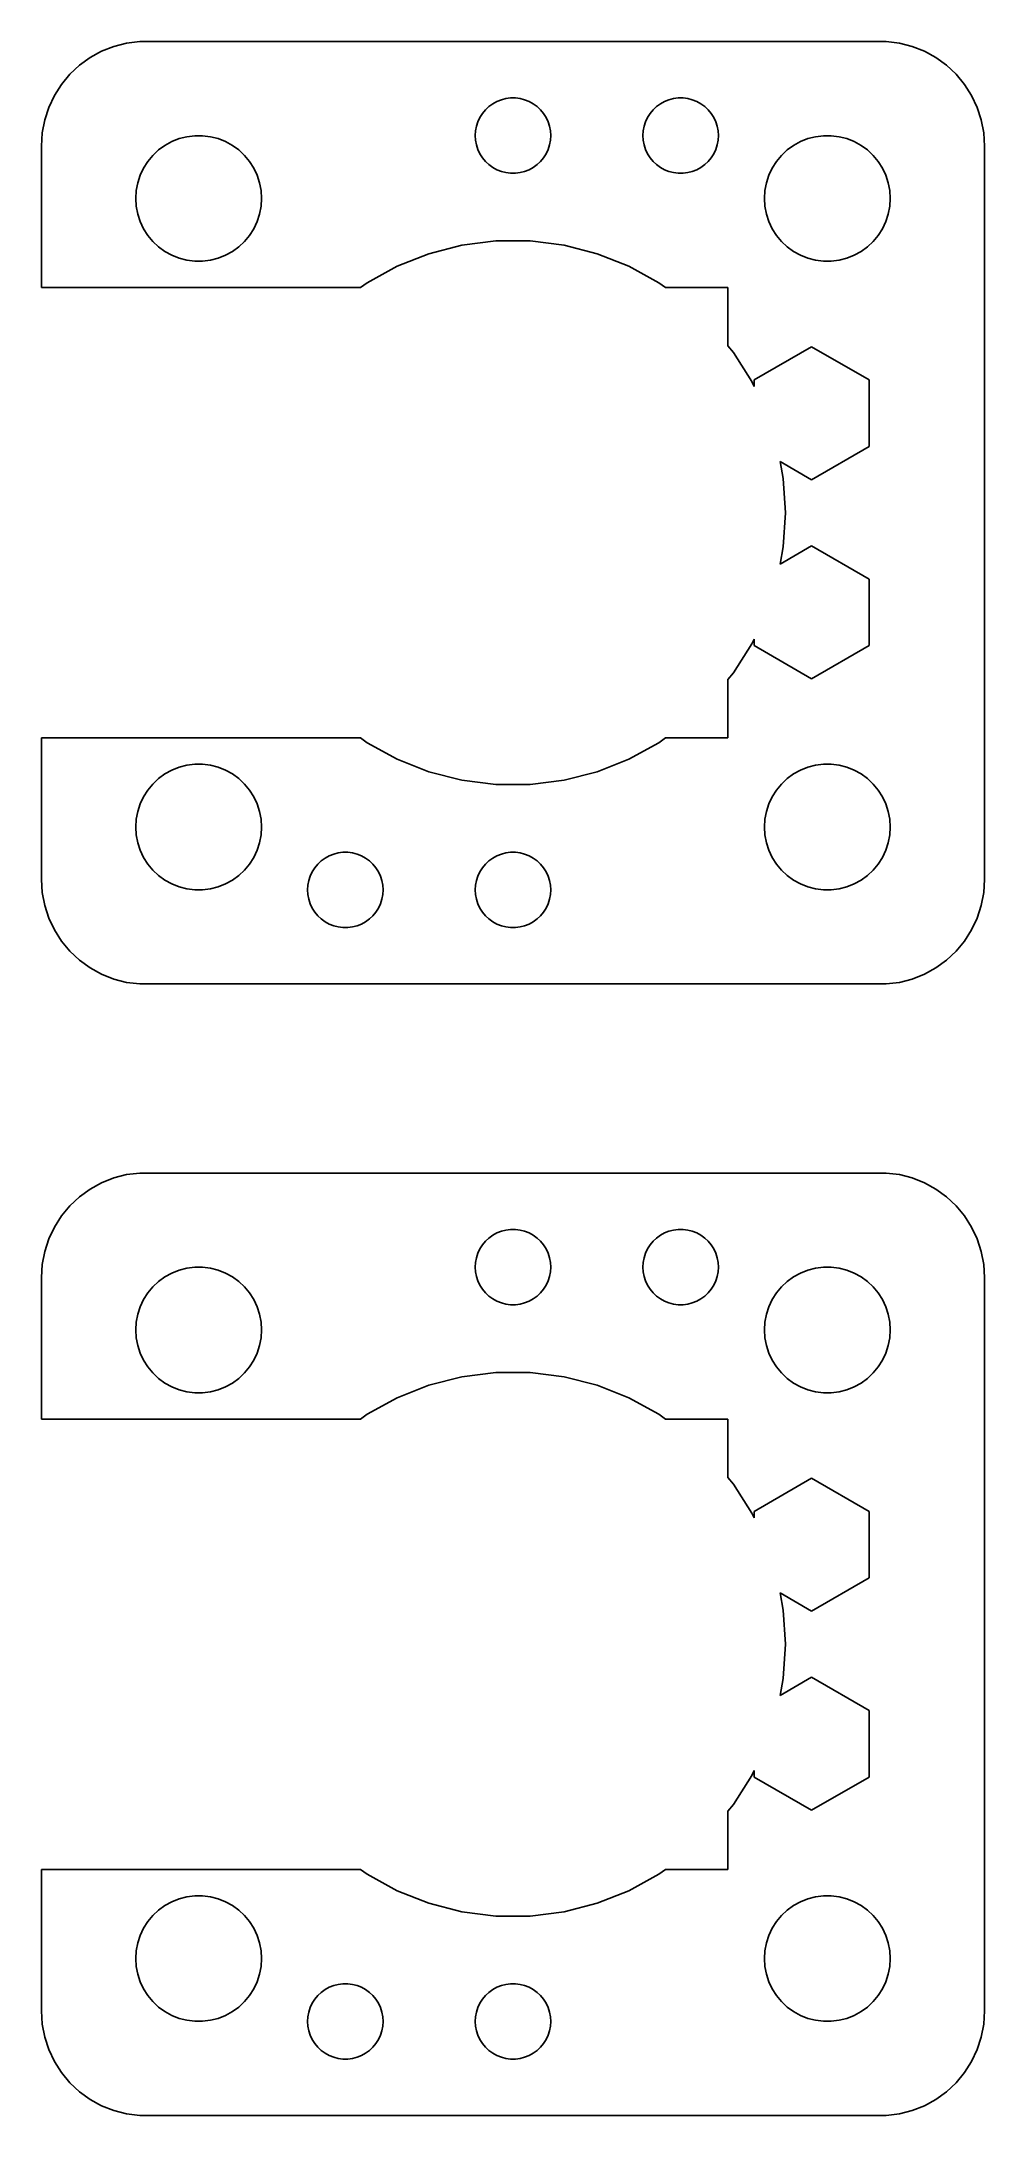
# Model space of a CAD drawing. Header units: metres. Extents: x -22.5 to 22.5, y -22.5 to 76.5.
import ezdxf

# ---------------------------------------------------------------- set-up
doc = ezdxf.new("R2010")
doc.units = ezdxf.units.M

msp = doc.modelspace()

# ---------------------------------------------------------------- linework, layer by layer
for p, q in [((-19.0451, 76.2553), (-19.6289, 76.0241)), ((-18.4369, 76.4114), (-19.0451, 76.2553)), ((-17.8139, 76.4901), (-18.4369, 76.4114)), ((17.8139, 76.4901), (-17.8139, 76.4901)), ((18.4369, 76.4114), (17.8139, 76.4901)), ((19.0451, 76.2553), (18.4369, 76.4114)), ((19.6289, 76.0241), (19.0451, 76.2553)), ((-20.6871, 75.3526), (-21.1448, 74.9227)), ((-20.1791, 75.7216), (-20.6871, 75.3526)), ((-19.6289, 76.0241), (-20.1791, 75.7216)), ((20.1791, 75.7216), (19.6289, 76.0241)), ((20.6871, 75.3526), (20.1791, 75.7216)), ((21.1448, 74.9227), (20.6871, 75.3526)), ((-21.5451, 74.4389), (-21.8815, 73.9088)), ((-21.1448, 74.9227), (-21.5451, 74.4389)), ((21.5451, 74.4389), (21.1448, 74.9227)), ((21.8815, 73.9088), (21.5451, 74.4389)), ((-22.1489, 73.3406), (-22.3429, 72.7434)), ((-21.8815, 73.9088), (-22.1489, 73.3406)), ((-1.31213, 73.2322), (-1.14735, 73.3869)), ((-1.14735, 73.3869), (-0.964478, 73.5198)), ((-0.964478, 73.5198), (-0.766388, 73.6287)), ((-0.766388, 73.6287), (-0.556229, 73.7119)), ((-0.556229, 73.7119), (-0.33728, 73.7681)), ((-0.33728, 73.7681), (-0.113022, 73.7964)), ((-0.113022, 73.7964), (0.113022, 73.7964)), ((0.113022, 73.7964), (0.33728, 73.7681)), ((0.33728, 73.7681), (0.556229, 73.7119)), ((0.556229, 73.7119), (0.766388, 73.6287)), ((0.766388, 73.6287), (0.964478, 73.5198)), ((0.964478, 73.5198), (1.14735, 73.3869)), ((1.14735, 73.3869), (1.31213, 73.2322)), ((6.68785, 73.2322), (6.85263, 73.3869)), ((6.85263, 73.3869), (7.03551, 73.5198)), ((7.03551, 73.5198), (7.2336, 73.6287)), ((7.2336, 73.6287), (7.44376, 73.7119)), ((7.44376, 73.7119), (7.6627, 73.7681)), ((7.6627, 73.7681), (7.88696, 73.7964)), ((7.88696, 73.7964), (8.11302, 73.7964)), ((8.11302, 73.7964), (8.33728, 73.7681)), ((8.33728, 73.7681), (8.55623, 73.7119)), ((8.55623, 73.7119), (8.76639, 73.6287)), ((8.76639, 73.6287), (8.96448, 73.5198)), ((8.96448, 73.5198), (9.14735, 73.3869)), ((9.14735, 73.3869), (9.31213, 73.2322)), ((22.1489, 73.3406), (21.8815, 73.9088)), ((22.3429, 72.7434), (22.1489, 73.3406)), ((-22.3429, 72.7434), (-22.4606, 72.1267)), ((-1.7858, 72.2256), (-1.74344, 72.4476)), ((-1.74344, 72.4476), (-1.67358, 72.6626)), ((-1.67358, 72.6626), (-1.57735, 72.8672)), ((-1.57735, 72.8672), (-1.45622, 73.058)), ((-1.45622, 73.058), (-1.31213, 73.2322)), ((1.31213, 73.2322), (1.45622, 73.058)), ((1.45622, 73.058), (1.57735, 72.8672)), ((1.57735, 72.8672), (1.67358, 72.6626)), ((1.67358, 72.6626), (1.74344, 72.4476)), ((1.74344, 72.4476), (1.7858, 72.2256)), ((6.21419, 72.2256), (6.25655, 72.4476)), ((6.25655, 72.4476), (6.3264, 72.6626)), ((6.3264, 72.6626), (6.42264, 72.8672)), ((6.42264, 72.8672), (6.54376, 73.058)), ((6.54376, 73.058), (6.68785, 73.2322)), ((9.31213, 73.2322), (9.45622, 73.058)), ((9.45622, 73.058), (9.57735, 72.8672)), ((9.57735, 72.8672), (9.67358, 72.6626)), ((9.67358, 72.6626), (9.74344, 72.4476)), ((9.74344, 72.4476), (9.7858, 72.2256)), ((22.4606, 72.1267), (22.3429, 72.7434)), ((-22.4606, 72.1267), (-22.5, 71.5)), ((-22.5, 71.5), (-22.5, 64.75)), ((-17.1869, 71.0536), (-16.9123, 71.3115)), ((-16.9123, 71.3115), (-16.6075, 71.533)), ((-16.6075, 71.533), (-16.2773, 71.7145)), ((-16.2773, 71.7145), (-15.927, 71.8532)), ((-15.927, 71.8532), (-15.5621, 71.9469)), ((-15.5621, 71.9469), (-15.1884, 71.9941)), ((-15.1884, 71.9941), (-14.8116, 71.9941)), ((-14.8116, 71.9941), (-14.4379, 71.9469)), ((-14.4379, 71.9469), (-14.0729, 71.8532)), ((-14.0729, 71.8532), (-13.7227, 71.7145)), ((-13.7227, 71.7145), (-13.3925, 71.533)), ((-13.3925, 71.533), (-13.0877, 71.3115)), ((-13.0877, 71.3115), (-12.8131, 71.0536)), ((-1.79999, 72), (-1.7858, 72.2256)), ((-1.7858, 71.7744), (-1.79999, 72)), ((-1.74344, 71.5524), (-1.7858, 71.7744)), ((-1.67358, 71.3374), (-1.74344, 71.5524)), ((-1.57735, 71.1328), (-1.67358, 71.3374)), ((1.67358, 71.3374), (1.57735, 71.1328)), ((1.74344, 71.5524), (1.67358, 71.3374)), ((1.7858, 71.7744), (1.74344, 71.5524)), ((1.7858, 72.2256), (1.79999, 72)), ((1.79999, 72), (1.7858, 71.7744)), ((6.2, 72), (6.21419, 72.2256)), ((6.21419, 71.7744), (6.2, 72)), ((6.25655, 71.5524), (6.21419, 71.7744)), ((6.3264, 71.3374), (6.25655, 71.5524)), ((6.42264, 71.1328), (6.3264, 71.3374)), ((9.67358, 71.3374), (9.57735, 71.1328)), ((9.74344, 71.5524), (9.67358, 71.3374)), ((9.7858, 71.7744), (9.74344, 71.5524)), ((9.7858, 72.2256), (9.79999, 72)), ((9.79999, 72), (9.7858, 71.7744)), ((12.8131, 71.0536), (13.0877, 71.3115)), ((13.0877, 71.3115), (13.3925, 71.533)), ((13.3925, 71.533), (13.7227, 71.7145)), ((13.7227, 71.7145), (14.0729, 71.8532)), ((14.0729, 71.8532), (14.4379, 71.9469)), ((14.4379, 71.9469), (14.8116, 71.9941)), ((14.8116, 71.9941), (15.1884, 71.9941)), ((15.1884, 71.9941), (15.5621, 71.9469)), ((15.5621, 71.9469), (15.927, 71.8532)), ((15.927, 71.8532), (16.2773, 71.7145)), ((16.2773, 71.7145), (16.6075, 71.533)), ((16.6075, 71.533), (16.9123, 71.3115)), ((16.9123, 71.3115), (17.1869, 71.0536)), ((22.5, 71.5), (22.4606, 72.1267)), ((22.5, 36.5), (22.5, 71.5)), ((-17.7893, 70.1044), (-17.6289, 70.4453)), ((-17.6289, 70.4453), (-17.427, 70.7634)), ((-17.427, 70.7634), (-17.1869, 71.0536)), ((-12.8131, 71.0536), (-12.5729, 70.7634)), ((-12.5729, 70.7634), (-12.3711, 70.4453)), ((-12.3711, 70.4453), (-12.2107, 70.1044)), ((-1.45622, 70.942), (-1.57735, 71.1328)), ((-1.31213, 70.7678), (-1.45622, 70.942)), ((-1.14735, 70.6131), (-1.31213, 70.7678)), ((-0.964478, 70.4802), (-1.14735, 70.6131)), ((-0.766388, 70.3713), (-0.964478, 70.4802)), ((-0.556229, 70.2881), (-0.766388, 70.3713)), ((-0.33728, 70.2319), (-0.556229, 70.2881)), ((0.556229, 70.2881), (0.33728, 70.2319)), ((0.766388, 70.3713), (0.556229, 70.2881)), ((0.964478, 70.4802), (0.766388, 70.3713)), ((1.14735, 70.6131), (0.964478, 70.4802)), ((1.31213, 70.7678), (1.14735, 70.6131)), ((1.45622, 70.942), (1.31213, 70.7678)), ((1.57735, 71.1328), (1.45622, 70.942)), ((6.54376, 70.942), (6.42264, 71.1328)), ((6.68785, 70.7678), (6.54376, 70.942)), ((6.85263, 70.6131), (6.68785, 70.7678)), ((7.03551, 70.4802), (6.85263, 70.6131)), ((7.2336, 70.3713), (7.03551, 70.4802)), ((7.44376, 70.2881), (7.2336, 70.3713)), ((7.6627, 70.2319), (7.44376, 70.2881)), ((8.55623, 70.2881), (8.33728, 70.2319)), ((8.76639, 70.3713), (8.55623, 70.2881)), ((8.96448, 70.4802), (8.76639, 70.3713)), ((9.14735, 70.6131), (8.96448, 70.4802)), ((9.31213, 70.7678), (9.14735, 70.6131)), ((9.45622, 70.942), (9.31213, 70.7678)), ((9.57735, 71.1328), (9.45622, 70.942)), ((12.2107, 70.1044), (12.3711, 70.4453)), ((12.3711, 70.4453), (12.5729, 70.7634)), ((12.5729, 70.7634), (12.8131, 71.0536)), ((17.1869, 71.0536), (17.427, 70.7634)), ((17.427, 70.7634), (17.6289, 70.4453)), ((17.6289, 70.4453), (17.7893, 70.1044)), ((-18, 69), (-17.9763, 69.376)), ((-17.9763, 69.376), (-17.9057, 69.7461)), ((-17.9057, 69.7461), (-17.7893, 70.1044)), ((-12.2107, 70.1044), (-12.0942, 69.7461)), ((-12.0942, 69.7461), (-12.0237, 69.376)), ((-12.0237, 69.376), (-12, 69)), ((-0.113022, 70.2036), (-0.33728, 70.2319)), ((0.113022, 70.2036), (-0.113022, 70.2036)), ((0.33728, 70.2319), (0.113022, 70.2036)), ((7.88696, 70.2036), (7.6627, 70.2319)), ((8.11302, 70.2036), (7.88696, 70.2036)), ((8.33728, 70.2319), (8.11302, 70.2036)), ((12, 69), (12.0237, 69.376)), ((12.0237, 69.376), (12.0942, 69.7461)), ((12.0942, 69.7461), (12.2107, 70.1044)), ((17.7893, 70.1044), (17.9057, 69.7461)), ((17.9057, 69.7461), (17.9763, 69.376)), ((17.9763, 69.376), (18, 69)), ((-17.9763, 68.624), (-18, 69)), ((-17.9057, 68.2539), (-17.9763, 68.624)), ((-12.0237, 68.624), (-12.0942, 68.2539)), ((-12, 69), (-12.0237, 68.624)), ((12.0237, 68.624), (12, 69)), ((12.0942, 68.2539), (12.0237, 68.624)), ((17.9763, 68.624), (17.9057, 68.2539)), ((18, 69), (17.9763, 68.624)), ((-17.7893, 67.8956), (-17.9057, 68.2539)), ((-17.6289, 67.5547), (-17.7893, 67.8956)), ((-17.427, 67.2366), (-17.6289, 67.5547)), ((-12.3711, 67.5547), (-12.5729, 67.2366)), ((-12.2107, 67.8956), (-12.3711, 67.5547)), ((-12.0942, 68.2539), (-12.2107, 67.8956)), ((12.2107, 67.8956), (12.0942, 68.2539)), ((12.3711, 67.5547), (12.2107, 67.8956)), ((12.5729, 67.2366), (12.3711, 67.5547)), ((17.6289, 67.5547), (17.427, 67.2366)), ((17.7893, 67.8956), (17.6289, 67.5547)), ((17.9057, 68.2539), (17.7893, 67.8956)), ((-17.1869, 66.9464), (-17.427, 67.2366)), ((-16.9123, 66.6884), (-17.1869, 66.9464)), ((-16.6075, 66.467), (-16.9123, 66.6884)), ((-16.2773, 66.2855), (-16.6075, 66.467)), ((-13.3925, 66.467), (-13.7227, 66.2855)), ((-13.0877, 66.6884), (-13.3925, 66.467)), ((-12.8131, 66.9464), (-13.0877, 66.6884)), ((-12.5729, 67.2366), (-12.8131, 66.9464)), ((-5.53513, 65.7627), (-4.01721, 66.3637)), ((-4.01721, 66.3637), (-2.43594, 66.7697)), ((-2.43594, 66.7697), (-0.816269, 66.9743)), ((-0.816269, 66.9743), (0.816269, 66.9743)), ((0.816269, 66.9743), (2.43594, 66.7697)), ((2.43594, 66.7697), (4.01721, 66.3637)), ((4.01721, 66.3637), (5.53513, 65.7627)), ((12.8131, 66.9464), (12.5729, 67.2366)), ((13.0877, 66.6884), (12.8131, 66.9464)), ((13.3925, 66.467), (13.0877, 66.6884)), ((13.7227, 66.2855), (13.3925, 66.467)), ((16.6075, 66.467), (16.2773, 66.2855)), ((16.9123, 66.6884), (16.6075, 66.467)), ((17.1869, 66.9464), (16.9123, 66.6884)), ((17.427, 67.2366), (17.1869, 66.9464)), ((-15.927, 66.1468), (-16.2773, 66.2855)), ((-15.5621, 66.0531), (-15.927, 66.1468)), ((-15.1884, 66.0059), (-15.5621, 66.0531)), ((-14.8116, 66.0059), (-15.1884, 66.0059)), ((-14.4379, 66.0531), (-14.8116, 66.0059)), ((-14.0729, 66.1468), (-14.4379, 66.0531)), ((-13.7227, 66.2855), (-14.0729, 66.1468)), ((-6.96574, 64.9763), (-5.53513, 65.7627)), ((5.53513, 65.7627), (6.96574, 64.9763)), ((14.0729, 66.1468), (13.7227, 66.2855)), ((14.4379, 66.0531), (14.0729, 66.1468)), ((14.8116, 66.0059), (14.4379, 66.0531)), ((15.1884, 66.0059), (14.8116, 66.0059)), ((15.5621, 66.0531), (15.1884, 66.0059)), ((15.927, 66.1468), (15.5621, 66.0531)), ((16.2773, 66.2855), (15.927, 66.1468)), ((-22.5, 64.75), (-7.27716, 64.75)), ((-7.27716, 64.75), (-6.96574, 64.9763)), ((6.96574, 64.9763), (7.27716, 64.75)), ((7.27716, 64.75), (10.25, 64.75)), ((10.25, 64.75), (10.25, 61.9642)), ((10.25, 61.9642), (10.5172, 61.6412)), ((10.5172, 61.6412), (11.392, 60.2628)), ((11.5017, 60.3367), (14.25, 61.9235)), ((14.25, 61.9235), (16.9983, 60.3367)), ((11.392, 60.2628), (11.5017, 60.0297)), ((11.5017, 60.0297), (11.5017, 60.3367)), ((16.9983, 60.3367), (16.9983, 57.1633)), ((14.25, 55.5765), (12.7414, 56.4475)), ((12.7414, 56.4475), (12.8975, 55.6293)), ((16.9983, 57.1633), (14.25, 55.5765)), ((12.8975, 55.6293), (13, 54)), ((13, 54), (12.8975, 52.3707)), ((12.7414, 51.5525), (14.25, 52.4235)), ((12.8975, 52.3707), (12.7414, 51.5525)), ((14.25, 52.4235), (16.9983, 50.8367)), ((16.9983, 50.8367), (16.9983, 47.6633)), ((11.392, 47.7372), (10.5172, 46.3588)), ((11.5017, 47.9703), (11.392, 47.7372)), ((11.5017, 47.6633), (11.5017, 47.9703)), ((14.25, 46.0765), (11.5017, 47.6633)), ((16.9983, 47.6633), (14.25, 46.0765)), ((10.5172, 46.3588), (10.25, 46.0358)), ((10.25, 46.0358), (10.25, 43.25)), ((-7.27716, 43.25), (-22.5, 43.25)), ((-22.5, 43.25), (-22.5, 36.5)), ((-6.96574, 43.0237), (-7.27716, 43.25)), ((-5.53513, 42.2373), (-6.96574, 43.0237)), ((6.96574, 43.0237), (5.53513, 42.2373)), ((7.27716, 43.25), (6.96574, 43.0237)), ((10.25, 43.25), (7.27716, 43.25)), ((-16.6075, 41.533), (-16.2773, 41.7145)), ((-16.2773, 41.7145), (-15.927, 41.8532)), ((-15.927, 41.8532), (-15.5621, 41.9469)), ((-15.5621, 41.9469), (-15.1884, 41.9941)), ((-15.1884, 41.9941), (-14.8116, 41.9941)), ((-14.8116, 41.9941), (-14.4379, 41.9469)), ((-14.4379, 41.9469), (-14.0729, 41.8532)), ((-14.0729, 41.8532), (-13.7227, 41.7145)), ((-13.7227, 41.7145), (-13.3925, 41.533)), ((-4.01721, 41.6363), (-5.53513, 42.2373)), ((-2.43594, 41.2303), (-4.01721, 41.6363)), ((4.01721, 41.6363), (2.43594, 41.2303)), ((5.53513, 42.2373), (4.01721, 41.6363)), ((13.3925, 41.533), (13.7227, 41.7145)), ((13.7227, 41.7145), (14.0729, 41.8532)), ((14.0729, 41.8532), (14.4379, 41.9469)), ((14.4379, 41.9469), (14.8116, 41.9941)), ((14.8116, 41.9941), (15.1884, 41.9941)), ((15.1884, 41.9941), (15.5621, 41.9469)), ((15.5621, 41.9469), (15.927, 41.8532)), ((15.927, 41.8532), (16.2773, 41.7145)), ((16.2773, 41.7145), (16.6075, 41.533)), ((-17.6289, 40.4453), (-17.427, 40.7634)), ((-17.427, 40.7634), (-17.1869, 41.0536)), ((-17.1869, 41.0536), (-16.9123, 41.3116)), ((-16.9123, 41.3116), (-16.6075, 41.533)), ((-13.3925, 41.533), (-13.0877, 41.3116)), ((-13.0877, 41.3116), (-12.8131, 41.0536)), ((-12.8131, 41.0536), (-12.5729, 40.7634)), ((-12.5729, 40.7634), (-12.3711, 40.4453)), ((-0.816269, 41.0257), (-2.43594, 41.2303)), ((0.816269, 41.0257), (-0.816269, 41.0257)), ((2.43594, 41.2303), (0.816269, 41.0257)), ((12.3711, 40.4453), (12.5729, 40.7634)), ((12.5729, 40.7634), (12.8131, 41.0536)), ((12.8131, 41.0536), (13.0877, 41.3116)), ((13.0877, 41.3116), (13.3925, 41.533)), ((16.6075, 41.533), (16.9123, 41.3116)), ((16.9123, 41.3116), (17.1869, 41.0536)), ((17.1869, 41.0536), (17.427, 40.7634)), ((17.427, 40.7634), (17.6289, 40.4453)), ((-17.9763, 39.376), (-17.9057, 39.7461)), ((-17.9057, 39.7461), (-17.7893, 40.1044)), ((-17.7893, 40.1044), (-17.6289, 40.4453)), ((-12.3711, 40.4453), (-12.2107, 40.1044)), ((-12.2107, 40.1044), (-12.0942, 39.7461)), ((-12.0942, 39.7461), (-12.0237, 39.376)), ((12.0237, 39.376), (12.0942, 39.7461)), ((12.0942, 39.7461), (12.2107, 40.1044)), ((12.2107, 40.1044), (12.3711, 40.4453)), ((17.6289, 40.4453), (17.7893, 40.1044)), ((17.7893, 40.1044), (17.9057, 39.7461)), ((17.9057, 39.7461), (17.9763, 39.376)), ((-18, 39), (-17.9763, 39.376)), ((-17.9763, 38.624), (-18, 39)), ((-17.9057, 38.2539), (-17.9763, 38.624)), ((-12.0237, 38.624), (-12.0942, 38.2539)), ((-12.0237, 39.376), (-12, 39)), ((-12, 39), (-12.0237, 38.624)), ((12, 39), (12.0237, 39.376)), ((12.0237, 38.624), (12, 39)), ((12.0942, 38.2539), (12.0237, 38.624)), ((17.9763, 38.624), (17.9057, 38.2539)), ((17.9763, 39.376), (18, 39)), ((18, 39), (17.9763, 38.624)), ((-17.7893, 37.8956), (-17.9057, 38.2539)), ((-17.6289, 37.5547), (-17.7893, 37.8956)), ((-12.2107, 37.8956), (-12.3711, 37.5547)), ((-12.0942, 38.2539), (-12.2107, 37.8956)), ((-8.96448, 37.5198), (-8.76639, 37.6287)), ((-8.76639, 37.6287), (-8.55623, 37.7119)), ((-8.55623, 37.7119), (-8.33728, 37.7681)), ((-8.33728, 37.7681), (-8.11302, 37.7964)), ((-8.11302, 37.7964), (-7.88696, 37.7964)), ((-7.88696, 37.7964), (-7.6627, 37.7681)), ((-7.6627, 37.7681), (-7.44376, 37.7119)), ((-7.44376, 37.7119), (-7.2336, 37.6287)), ((-7.2336, 37.6287), (-7.03551, 37.5198)), ((-0.964478, 37.5198), (-0.766388, 37.6287)), ((-0.766388, 37.6287), (-0.556229, 37.7119)), ((-0.556229, 37.7119), (-0.33728, 37.7681)), ((-0.33728, 37.7681), (-0.113022, 37.7964)), ((-0.113022, 37.7964), (0.113022, 37.7964)), ((0.113022, 37.7964), (0.33728, 37.7681)), ((0.33728, 37.7681), (0.556229, 37.7119)), ((0.556229, 37.7119), (0.766388, 37.6287)), ((0.766388, 37.6287), (0.964478, 37.5198)), ((12.2107, 37.8956), (12.0942, 38.2539)), ((12.3711, 37.5547), (12.2107, 37.8956)), ((17.7893, 37.8956), (17.6289, 37.5547)), ((17.9057, 38.2539), (17.7893, 37.8956)), ((-17.427, 37.2366), (-17.6289, 37.5547)), ((-17.1869, 36.9464), (-17.427, 37.2366)), ((-16.9123, 36.6885), (-17.1869, 36.9464)), ((-16.6075, 36.467), (-16.9123, 36.6885)), ((-13.0877, 36.6885), (-13.3925, 36.467)), ((-12.8131, 36.9464), (-13.0877, 36.6885)), ((-12.5729, 37.2366), (-12.8131, 36.9464)), ((-12.3711, 37.5547), (-12.5729, 37.2366)), ((-9.74344, 36.4476), (-9.67358, 36.6626)), ((-9.67358, 36.6626), (-9.57735, 36.8672)), ((-9.57735, 36.8672), (-9.45622, 37.058)), ((-9.45622, 37.058), (-9.31213, 37.2322)), ((-9.31213, 37.2322), (-9.14735, 37.3869)), ((-9.14735, 37.3869), (-8.96448, 37.5198)), ((-7.03551, 37.5198), (-6.85263, 37.3869)), ((-6.85263, 37.3869), (-6.68785, 37.2322)), ((-6.68785, 37.2322), (-6.54376, 37.058)), ((-6.54376, 37.058), (-6.42264, 36.8672)), ((-6.42264, 36.8672), (-6.3264, 36.6626)), ((-6.3264, 36.6626), (-6.25655, 36.4476)), ((-1.74344, 36.4476), (-1.67358, 36.6626)), ((-1.67358, 36.6626), (-1.57735, 36.8672)), ((-1.57735, 36.8672), (-1.45622, 37.058)), ((-1.45622, 37.058), (-1.31213, 37.2322)), ((-1.31213, 37.2322), (-1.14735, 37.3869)), ((-1.14735, 37.3869), (-0.964478, 37.5198)), ((0.964478, 37.5198), (1.14735, 37.3869)), ((1.14735, 37.3869), (1.31213, 37.2322)), ((1.31213, 37.2322), (1.45622, 37.058)), ((1.45622, 37.058), (1.57735, 36.8672)), ((1.57735, 36.8672), (1.67358, 36.6626)), ((1.67358, 36.6626), (1.74344, 36.4476)), ((12.5729, 37.2366), (12.3711, 37.5547)), ((12.8131, 36.9464), (12.5729, 37.2366)), ((13.0877, 36.6885), (12.8131, 36.9464)), ((13.3925, 36.467), (13.0877, 36.6885)), ((16.9123, 36.6885), (16.6075, 36.467)), ((17.1869, 36.9464), (16.9123, 36.6885)), ((17.427, 37.2366), (17.1869, 36.9464)), ((17.6289, 37.5547), (17.427, 37.2366)), ((-22.5, 36.5), (-22.4606, 35.8733)), ((-22.4606, 35.8733), (-22.3429, 35.2566)), ((-16.2773, 36.2855), (-16.6075, 36.467)), ((-15.927, 36.1468), (-16.2773, 36.2855)), ((-15.5621, 36.0531), (-15.927, 36.1468)), ((-15.1884, 36.0059), (-15.5621, 36.0531)), ((-14.8116, 36.0059), (-15.1884, 36.0059)), ((-14.4379, 36.0531), (-14.8116, 36.0059)), ((-14.0729, 36.1468), (-14.4379, 36.0531)), ((-13.7227, 36.2855), (-14.0729, 36.1468)), ((-13.3925, 36.467), (-13.7227, 36.2855)), ((-9.79999, 36), (-9.7858, 36.2256)), ((-9.7858, 35.7744), (-9.79999, 36)), ((-9.7858, 36.2256), (-9.74344, 36.4476)), ((-9.74344, 35.5524), (-9.7858, 35.7744)), ((-6.25655, 36.4476), (-6.21419, 36.2256)), ((-6.21419, 35.7744), (-6.25655, 35.5524)), ((-6.21419, 36.2256), (-6.2, 36)), ((-6.2, 36), (-6.21419, 35.7744)), ((-1.79999, 36), (-1.7858, 36.2256)), ((-1.7858, 35.7744), (-1.79999, 36)), ((-1.7858, 36.2256), (-1.74344, 36.4476)), ((-1.74344, 35.5524), (-1.7858, 35.7744)), ((1.74344, 36.4476), (1.7858, 36.2256)), ((1.7858, 35.7744), (1.74344, 35.5524)), ((1.7858, 36.2256), (1.79999, 36)), ((1.79999, 36), (1.7858, 35.7744)), ((13.7227, 36.2855), (13.3925, 36.467)), ((14.0729, 36.1468), (13.7227, 36.2855)), ((14.4379, 36.0531), (14.0729, 36.1468)), ((14.8116, 36.0059), (14.4379, 36.0531)), ((15.1884, 36.0059), (14.8116, 36.0059)), ((15.5621, 36.0531), (15.1884, 36.0059)), ((15.927, 36.1468), (15.5621, 36.0531)), ((16.2773, 36.2855), (15.927, 36.1468)), ((16.6075, 36.467), (16.2773, 36.2855)), ((22.3429, 35.2566), (22.4606, 35.8733)), ((22.4606, 35.8733), (22.5, 36.5)), ((-22.3429, 35.2566), (-22.1489, 34.6594)), ((-22.1489, 34.6594), (-21.8815, 34.0912)), ((-9.67358, 35.3374), (-9.74344, 35.5524)), ((-9.57735, 35.1328), (-9.67358, 35.3374)), ((-9.45622, 34.942), (-9.57735, 35.1328)), ((-9.31213, 34.7678), (-9.45622, 34.942)), ((-9.14735, 34.6131), (-9.31213, 34.7678)), ((-6.68785, 34.7678), (-6.85263, 34.6131)), ((-6.54376, 34.942), (-6.68785, 34.7678)), ((-6.42264, 35.1328), (-6.54376, 34.942)), ((-6.3264, 35.3374), (-6.42264, 35.1328)), ((-6.25655, 35.5524), (-6.3264, 35.3374)), ((-1.67358, 35.3374), (-1.74344, 35.5524)), ((-1.57735, 35.1328), (-1.67358, 35.3374)), ((-1.45622, 34.942), (-1.57735, 35.1328)), ((-1.31213, 34.7678), (-1.45622, 34.942)), ((-1.14735, 34.6131), (-1.31213, 34.7678)), ((1.31213, 34.7678), (1.14735, 34.6131)), ((1.45622, 34.942), (1.31213, 34.7678)), ((1.57735, 35.1328), (1.45622, 34.942)), ((1.67358, 35.3374), (1.57735, 35.1328)), ((1.74344, 35.5524), (1.67358, 35.3374)), ((21.8815, 34.0912), (22.1489, 34.6594)), ((22.1489, 34.6594), (22.3429, 35.2566)), ((-21.8815, 34.0912), (-21.5451, 33.5611)), ((-8.96448, 34.4802), (-9.14735, 34.6131)), ((-8.76639, 34.3713), (-8.96448, 34.4802)), ((-8.55623, 34.2881), (-8.76639, 34.3713)), ((-8.33728, 34.2319), (-8.55623, 34.2881)), ((-8.11302, 34.2036), (-8.33728, 34.2319)), ((-7.88696, 34.2036), (-8.11302, 34.2036)), ((-7.6627, 34.2319), (-7.88696, 34.2036)), ((-7.44376, 34.2881), (-7.6627, 34.2319)), ((-7.2336, 34.3713), (-7.44376, 34.2881)), ((-7.03551, 34.4802), (-7.2336, 34.3713)), ((-6.85263, 34.6131), (-7.03551, 34.4802)), ((-0.964478, 34.4802), (-1.14735, 34.6131)), ((-0.766388, 34.3713), (-0.964478, 34.4802)), ((-0.556229, 34.2881), (-0.766388, 34.3713)), ((-0.33728, 34.2319), (-0.556229, 34.2881)), ((-0.113022, 34.2036), (-0.33728, 34.2319)), ((0.113022, 34.2036), (-0.113022, 34.2036)), ((0.33728, 34.2319), (0.113022, 34.2036)), ((0.556229, 34.2881), (0.33728, 34.2319)), ((0.766388, 34.3713), (0.556229, 34.2881)), ((0.964478, 34.4802), (0.766388, 34.3713)), ((1.14735, 34.6131), (0.964478, 34.4802)), ((21.5451, 33.5611), (21.8815, 34.0912)), ((-21.5451, 33.5611), (-21.1448, 33.0773)), ((-21.1448, 33.0773), (-20.6871, 32.6474)), ((20.6871, 32.6474), (21.1448, 33.0773)), ((21.1448, 33.0773), (21.5451, 33.5611)), ((-20.6871, 32.6474), (-20.1791, 32.2784)), ((-20.1791, 32.2784), (-19.6289, 31.9759)), ((-19.6289, 31.9759), (-19.0451, 31.7447)), ((-19.0451, 31.7447), (-18.4369, 31.5886)), ((18.4369, 31.5886), (19.0451, 31.7447)), ((19.0451, 31.7447), (19.6289, 31.9759)), ((19.6289, 31.9759), (20.1791, 32.2784)), ((20.1791, 32.2784), (20.6871, 32.6474)), ((-18.4369, 31.5886), (-17.8139, 31.5099)), ((-17.8139, 31.5099), (17.8139, 31.5099)), ((17.8139, 31.5099), (18.4369, 31.5886)), ((-19.6289, 22.0241), (-20.1791, 21.7216)), ((-19.0451, 22.2553), (-19.6289, 22.0241)), ((-18.4369, 22.4114), (-19.0451, 22.2553)), ((-17.8139, 22.4901), (-18.4369, 22.4114)), ((17.8139, 22.4901), (-17.8139, 22.4901)), ((18.4369, 22.4114), (17.8139, 22.4901)), ((19.0451, 22.2553), (18.4369, 22.4114)), ((19.6289, 22.0241), (19.0451, 22.2553)), ((20.1791, 21.7216), (19.6289, 22.0241)), ((-21.1448, 20.9227), (-21.5451, 20.4389)), ((-20.6871, 21.3526), (-21.1448, 20.9227)), ((-20.1791, 21.7216), (-20.6871, 21.3526)), ((20.6871, 21.3526), (20.1791, 21.7216)), ((21.1448, 20.9227), (20.6871, 21.3526)), ((21.5451, 20.4389), (21.1448, 20.9227)), ((-21.8815, 19.9088), (-22.1489, 19.3406)), ((-21.5451, 20.4389), (-21.8815, 19.9088)), ((-0.33728, 19.7681), (-0.113022, 19.7964)), ((-0.113022, 19.7964), (0.113022, 19.7964)), ((0.113022, 19.7964), (0.33728, 19.7681)), ((7.6627, 19.7681), (7.88696, 19.7964)), ((7.88696, 19.7964), (8.11302, 19.7964)), ((8.11302, 19.7964), (8.33728, 19.7681)), ((21.8815, 19.9088), (21.5451, 20.4389)), ((22.1489, 19.3406), (21.8815, 19.9088)), ((-22.1489, 19.3406), (-22.3429, 18.7434)), ((-1.67358, 18.6626), (-1.57735, 18.8672)), ((-1.57735, 18.8672), (-1.45622, 19.058)), ((-1.45622, 19.058), (-1.31213, 19.2322)), ((-1.31213, 19.2322), (-1.14735, 19.3869)), ((-1.14735, 19.3869), (-0.964478, 19.5198)), ((-0.964478, 19.5198), (-0.766388, 19.6287)), ((-0.766388, 19.6287), (-0.556229, 19.7119)), ((-0.556229, 19.7119), (-0.33728, 19.7681)), ((0.33728, 19.7681), (0.556229, 19.7119)), ((0.556229, 19.7119), (0.766388, 19.6287)), ((0.766388, 19.6287), (0.964478, 19.5198)), ((0.964478, 19.5198), (1.14735, 19.3869)), ((1.14735, 19.3869), (1.31213, 19.2322)), ((1.31213, 19.2322), (1.45622, 19.058)), ((1.45622, 19.058), (1.57735, 18.8672)), ((1.57735, 18.8672), (1.67358, 18.6626)), ((6.3264, 18.6626), (6.42264, 18.8672)), ((6.42264, 18.8672), (6.54376, 19.058)), ((6.54376, 19.058), (6.68785, 19.2322)), ((6.68785, 19.2322), (6.85263, 19.3869)), ((6.85263, 19.3869), (7.03551, 19.5198)), ((7.03551, 19.5198), (7.2336, 19.6287)), ((7.2336, 19.6287), (7.44376, 19.7119)), ((7.44376, 19.7119), (7.6627, 19.7681)), ((8.33728, 19.7681), (8.55623, 19.7119)), ((8.55623, 19.7119), (8.76639, 19.6287)), ((8.76639, 19.6287), (8.96448, 19.5198)), ((8.96448, 19.5198), (9.14735, 19.3869)), ((9.14735, 19.3869), (9.31213, 19.2322)), ((9.31213, 19.2322), (9.45622, 19.058)), ((9.45622, 19.058), (9.57735, 18.8672)), ((9.57735, 18.8672), (9.67358, 18.6626)), ((22.3429, 18.7434), (22.1489, 19.3406)), ((-22.4606, 18.1267), (-22.5, 17.5)), ((-22.3429, 18.7434), (-22.4606, 18.1267)), ((-16.2773, 17.7145), (-15.927, 17.8532)), ((-15.927, 17.8532), (-15.5621, 17.9469)), ((-15.5621, 17.9469), (-15.1884, 17.9941)), ((-15.1884, 17.9941), (-14.8116, 17.9941)), ((-14.8116, 17.9941), (-14.4379, 17.9469)), ((-14.4379, 17.9469), (-14.0729, 17.8532)), ((-14.0729, 17.8532), (-13.7227, 17.7145)), ((-1.79999, 18), (-1.7858, 18.2256)), ((-1.7858, 17.7744), (-1.79999, 18)), ((-1.7858, 18.2256), (-1.74344, 18.4476)), ((-1.74344, 18.4476), (-1.67358, 18.6626)), ((1.67358, 18.6626), (1.74344, 18.4476)), ((1.74344, 18.4476), (1.7858, 18.2256)), ((1.7858, 18.2256), (1.79999, 18)), ((1.79999, 18), (1.7858, 17.7744)), ((6.2, 18), (6.21419, 18.2256)), ((6.21419, 17.7744), (6.2, 18)), ((6.21419, 18.2256), (6.25655, 18.4476)), ((6.25655, 18.4476), (6.3264, 18.6626)), ((9.67358, 18.6626), (9.74344, 18.4476)), ((9.74344, 18.4476), (9.7858, 18.2256)), ((9.7858, 18.2256), (9.79999, 18)), ((9.79999, 18), (9.7858, 17.7744)), ((13.7227, 17.7145), (14.0729, 17.8532)), ((14.0729, 17.8532), (14.4379, 17.9469)), ((14.4379, 17.9469), (14.8116, 17.9941)), ((14.8116, 17.9941), (15.1884, 17.9941)), ((15.1884, 17.9941), (15.5621, 17.9469)), ((15.5621, 17.9469), (15.927, 17.8532)), ((15.927, 17.8532), (16.2773, 17.7145)), ((22.4606, 18.1267), (22.3429, 18.7434)), ((22.5, 17.5), (22.4606, 18.1267)), ((-22.5, 17.5), (-22.5, 10.75)), ((-17.427, 16.7634), (-17.1869, 17.0536)), ((-17.1869, 17.0536), (-16.9123, 17.3115)), ((-16.9123, 17.3115), (-16.6075, 17.533)), ((-16.6075, 17.533), (-16.2773, 17.7145)), ((-13.7227, 17.7145), (-13.3925, 17.533)), ((-13.3925, 17.533), (-13.0877, 17.3115)), ((-13.0877, 17.3115), (-12.8131, 17.0536)), ((-12.8131, 17.0536), (-12.5729, 16.7634)), ((-1.74344, 17.5524), (-1.7858, 17.7744)), ((-1.67358, 17.3374), (-1.74344, 17.5524)), ((-1.57735, 17.1328), (-1.67358, 17.3374)), ((-1.45622, 16.942), (-1.57735, 17.1328)), ((-1.31213, 16.7678), (-1.45622, 16.942)), ((1.45622, 16.942), (1.31213, 16.7678)), ((1.57735, 17.1328), (1.45622, 16.942)), ((1.67358, 17.3374), (1.57735, 17.1328)), ((1.74344, 17.5524), (1.67358, 17.3374)), ((1.7858, 17.7744), (1.74344, 17.5524)), ((6.25655, 17.5524), (6.21419, 17.7744)), ((6.3264, 17.3374), (6.25655, 17.5524)), ((6.42264, 17.1328), (6.3264, 17.3374)), ((6.54376, 16.942), (6.42264, 17.1328)), ((6.68785, 16.7678), (6.54376, 16.942)), ((9.45622, 16.942), (9.31213, 16.7678)), ((9.57735, 17.1328), (9.45622, 16.942)), ((9.67358, 17.3374), (9.57735, 17.1328)), ((9.74344, 17.5524), (9.67358, 17.3374)), ((9.7858, 17.7744), (9.74344, 17.5524)), ((12.5729, 16.7634), (12.8131, 17.0536)), ((12.8131, 17.0536), (13.0877, 17.3115)), ((13.0877, 17.3115), (13.3925, 17.533)), ((13.3925, 17.533), (13.7227, 17.7145)), ((16.2773, 17.7145), (16.6075, 17.533)), ((16.6075, 17.533), (16.9123, 17.3115)), ((16.9123, 17.3115), (17.1869, 17.0536)), ((17.1869, 17.0536), (17.427, 16.7634)), ((22.5, -17.5), (22.5, 17.5)), ((-17.9057, 15.7461), (-17.7893, 16.1044)), ((-17.7893, 16.1044), (-17.6289, 16.4453)), ((-17.6289, 16.4453), (-17.427, 16.7634)), ((-12.5729, 16.7634), (-12.3711, 16.4453)), ((-12.3711, 16.4453), (-12.2107, 16.1044)), ((-12.2107, 16.1044), (-12.0942, 15.7461)), ((-1.14735, 16.6131), (-1.31213, 16.7678)), ((-0.964478, 16.4802), (-1.14735, 16.6131)), ((-0.766388, 16.3713), (-0.964478, 16.4802)), ((-0.556229, 16.2881), (-0.766388, 16.3713)), ((-0.33728, 16.2319), (-0.556229, 16.2881)), ((-0.113022, 16.2036), (-0.33728, 16.2319)), ((0.113022, 16.2036), (-0.113022, 16.2036)), ((0.33728, 16.2319), (0.113022, 16.2036)), ((0.556229, 16.2881), (0.33728, 16.2319)), ((0.766388, 16.3713), (0.556229, 16.2881)), ((0.964478, 16.4802), (0.766388, 16.3713)), ((1.14735, 16.6131), (0.964478, 16.4802)), ((1.31213, 16.7678), (1.14735, 16.6131)), ((6.85263, 16.6131), (6.68785, 16.7678)), ((7.03551, 16.4802), (6.85263, 16.6131)), ((7.2336, 16.3713), (7.03551, 16.4802)), ((7.44376, 16.2881), (7.2336, 16.3713)), ((7.6627, 16.2319), (7.44376, 16.2881)), ((7.88696, 16.2036), (7.6627, 16.2319)), ((8.11302, 16.2036), (7.88696, 16.2036)), ((8.33728, 16.2319), (8.11302, 16.2036)), ((8.55623, 16.2881), (8.33728, 16.2319)), ((8.76639, 16.3713), (8.55623, 16.2881)), ((8.96448, 16.4802), (8.76639, 16.3713)), ((9.14735, 16.6131), (8.96448, 16.4802)), ((9.31213, 16.7678), (9.14735, 16.6131)), ((12.0942, 15.7461), (12.2107, 16.1044)), ((12.2107, 16.1044), (12.3711, 16.4453)), ((12.3711, 16.4453), (12.5729, 16.7634)), ((17.427, 16.7634), (17.6289, 16.4453)), ((17.6289, 16.4453), (17.7893, 16.1044)), ((17.7893, 16.1044), (17.9057, 15.7461)), ((-18, 15), (-17.9763, 15.376)), ((-17.9763, 14.624), (-18, 15)), ((-17.9763, 15.376), (-17.9057, 15.7461)), ((-12.0942, 15.7461), (-12.0237, 15.376)), ((-12.0237, 15.376), (-12, 15)), ((-12, 15), (-12.0237, 14.624)), ((12, 15), (12.0237, 15.376)), ((12.0237, 14.624), (12, 15)), ((12.0237, 15.376), (12.0942, 15.7461)), ((17.9057, 15.7461), (17.9763, 15.376)), ((17.9763, 15.376), (18, 15)), ((18, 15), (17.9763, 14.624)), ((-17.9057, 14.2539), (-17.9763, 14.624)), ((-17.7893, 13.8956), (-17.9057, 14.2539)), ((-17.6289, 13.5547), (-17.7893, 13.8956)), ((-12.2107, 13.8956), (-12.3711, 13.5547)), ((-12.0942, 14.2539), (-12.2107, 13.8956)), ((-12.0237, 14.624), (-12.0942, 14.2539)), ((12.0942, 14.2539), (12.0237, 14.624)), ((12.2107, 13.8956), (12.0942, 14.2539)), ((12.3711, 13.5547), (12.2107, 13.8956)), ((17.7893, 13.8956), (17.6289, 13.5547)), ((17.9057, 14.2539), (17.7893, 13.8956)), ((17.9763, 14.624), (17.9057, 14.2539)), ((-17.427, 13.2366), (-17.6289, 13.5547)), ((-17.1869, 12.9464), (-17.427, 13.2366)), ((-16.9123, 12.6884), (-17.1869, 12.9464)), ((-12.8131, 12.9464), (-13.0877, 12.6884)), ((-12.5729, 13.2366), (-12.8131, 12.9464)), ((-12.3711, 13.5547), (-12.5729, 13.2366)), ((-2.43594, 12.7697), (-0.816269, 12.9743)), ((-0.816269, 12.9743), (0.816269, 12.9743)), ((0.816269, 12.9743), (2.43594, 12.7697)), ((12.5729, 13.2366), (12.3711, 13.5547)), ((12.8131, 12.9464), (12.5729, 13.2366)), ((13.0877, 12.6884), (12.8131, 12.9464)), ((17.1869, 12.9464), (16.9123, 12.6884)), ((17.427, 13.2366), (17.1869, 12.9464)), ((17.6289, 13.5547), (17.427, 13.2366)), ((-16.6075, 12.467), (-16.9123, 12.6884)), ((-16.2773, 12.2855), (-16.6075, 12.467)), ((-15.927, 12.1468), (-16.2773, 12.2855)), ((-15.5621, 12.0531), (-15.927, 12.1468)), ((-15.1884, 12.0059), (-15.5621, 12.0531)), ((-14.8116, 12.0059), (-15.1884, 12.0059)), ((-14.4379, 12.0531), (-14.8116, 12.0059)), ((-14.0729, 12.1468), (-14.4379, 12.0531)), ((-13.7227, 12.2855), (-14.0729, 12.1468)), ((-13.3925, 12.467), (-13.7227, 12.2855)), ((-13.0877, 12.6884), (-13.3925, 12.467)), ((-5.53513, 11.7627), (-4.01721, 12.3637)), ((-4.01721, 12.3637), (-2.43594, 12.7697)), ((2.43594, 12.7697), (4.01721, 12.3637)), ((4.01721, 12.3637), (5.53513, 11.7627)), ((13.3925, 12.467), (13.0877, 12.6884)), ((13.7227, 12.2855), (13.3925, 12.467)), ((14.0729, 12.1468), (13.7227, 12.2855)), ((14.4379, 12.0531), (14.0729, 12.1468)), ((14.8116, 12.0059), (14.4379, 12.0531)), ((15.1884, 12.0059), (14.8116, 12.0059)), ((15.5621, 12.0531), (15.1884, 12.0059)), ((15.927, 12.1468), (15.5621, 12.0531)), ((16.2773, 12.2855), (15.927, 12.1468)), ((16.6075, 12.467), (16.2773, 12.2855)), ((16.9123, 12.6884), (16.6075, 12.467)), ((-7.27716, 10.75), (-6.96574, 10.9763)), ((-6.96574, 10.9763), (-5.53513, 11.7627)), ((5.53513, 11.7627), (6.96574, 10.9763)), ((6.96574, 10.9763), (7.27716, 10.75)), ((-22.5, 10.75), (-7.27716, 10.75)), ((7.27716, 10.75), (10.25, 10.75)), ((10.25, 10.75), (10.25, 7.96422)), ((10.25, 7.96422), (10.5172, 7.6412)), ((11.5017, 6.33673), (14.25, 7.92348)), ((14.25, 7.92348), (16.9983, 6.33675)), ((10.5172, 7.6412), (11.392, 6.26279)), ((11.392, 6.26279), (11.5017, 6.02968)), ((11.5017, 6.02968), (11.5017, 6.33673)), ((16.9983, 6.33675), (16.9983, 3.16325)), ((16.9983, 3.16325), (14.25, 1.57651)), ((14.25, 1.57651), (12.7414, 2.44748)), ((12.7414, 2.44748), (12.8975, 1.62932)), ((12.8975, 1.62932), (13, 0)), ((13, 0), (12.8975, -1.62932)), ((12.7414, -2.44748), (14.25, -1.57651)), ((12.8975, -1.62932), (12.7414, -2.44748)), ((14.25, -1.57651), (16.9983, -3.16325)), ((16.9983, -3.16325), (16.9983, -6.33673)), ((11.392, -6.26279), (10.5172, -7.6412)), ((11.5017, -6.02969), (11.392, -6.26279)), ((11.5017, -6.33675), (11.5017, -6.02969)), ((14.25, -7.92348), (11.5017, -6.33675)), ((16.9983, -6.33673), (14.25, -7.92348)), ((10.5172, -7.6412), (10.25, -7.96422)), ((10.25, -7.96422), (10.25, -10.75)), ((-7.27716, -10.75), (-22.5, -10.75)), ((-22.5, -10.75), (-22.5, -17.5)), ((-6.96574, -10.9763), (-7.27716, -10.75)), ((7.27716, -10.75), (6.96574, -10.9763)), ((10.25, -10.75), (7.27716, -10.75)), ((-5.53513, -11.7627), (-6.96574, -10.9763)), ((-4.01721, -12.3637), (-5.53513, -11.7627)), ((5.53513, -11.7627), (4.01721, -12.3637)), ((6.96574, -10.9763), (5.53513, -11.7627)), ((-17.1869, -12.9464), (-16.9123, -12.6884)), ((-16.9123, -12.6884), (-16.6075, -12.467)), ((-16.6075, -12.467), (-16.2773, -12.2855)), ((-16.2773, -12.2855), (-15.927, -12.1468)), ((-15.927, -12.1468), (-15.5621, -12.0531)), ((-15.5621, -12.0531), (-15.1884, -12.0059)), ((-15.1884, -12.0059), (-14.8116, -12.0059)), ((-14.8116, -12.0059), (-14.4379, -12.0531)), ((-14.4379, -12.0531), (-14.0729, -12.1468)), ((-14.0729, -12.1468), (-13.7227, -12.2855)), ((-13.7227, -12.2855), (-13.3925, -12.467)), ((-13.3925, -12.467), (-13.0877, -12.6884)), ((-13.0877, -12.6884), (-12.8131, -12.9464)), ((-2.43594, -12.7697), (-4.01721, -12.3637)), ((-0.816269, -12.9743), (-2.43594, -12.7697)), ((2.43594, -12.7697), (0.816269, -12.9743)), ((4.01721, -12.3637), (2.43594, -12.7697)), ((12.8131, -12.9464), (13.0877, -12.6884)), ((13.0877, -12.6884), (13.3925, -12.467)), ((13.3925, -12.467), (13.7227, -12.2855)), ((13.7227, -12.2855), (14.0729, -12.1468)), ((14.0729, -12.1468), (14.4379, -12.0531)), ((14.4379, -12.0531), (14.8116, -12.0059)), ((14.8116, -12.0059), (15.1884, -12.0059)), ((15.1884, -12.0059), (15.5621, -12.0531)), ((15.5621, -12.0531), (15.927, -12.1468)), ((15.927, -12.1468), (16.2773, -12.2855)), ((16.2773, -12.2855), (16.6075, -12.467)), ((16.6075, -12.467), (16.9123, -12.6884)), ((16.9123, -12.6884), (17.1869, -12.9464)), ((-17.7893, -13.8956), (-17.6289, -13.5547)), ((-17.6289, -13.5547), (-17.427, -13.2366)), ((-17.427, -13.2366), (-17.1869, -12.9464)), ((-12.8131, -12.9464), (-12.5729, -13.2366)), ((-12.5729, -13.2366), (-12.3711, -13.5547)), ((-12.3711, -13.5547), (-12.2107, -13.8956)), ((0.816269, -12.9743), (-0.816269, -12.9743)), ((12.2107, -13.8956), (12.3711, -13.5547)), ((12.3711, -13.5547), (12.5729, -13.2366)), ((12.5729, -13.2366), (12.8131, -12.9464)), ((17.1869, -12.9464), (17.427, -13.2366)), ((17.427, -13.2366), (17.6289, -13.5547)), ((17.6289, -13.5547), (17.7893, -13.8956)), ((-18, -15), (-17.9763, -14.624)), ((-17.9763, -14.624), (-17.9057, -14.2539)), ((-17.9057, -14.2539), (-17.7893, -13.8956)), ((-12.2107, -13.8956), (-12.0942, -14.2539)), ((-12.0942, -14.2539), (-12.0237, -14.624)), ((-12.0237, -14.624), (-12, -15)), ((12, -15), (12.0237, -14.624)), ((12.0237, -14.624), (12.0942, -14.2539)), ((12.0942, -14.2539), (12.2107, -13.8956)), ((17.7893, -13.8956), (17.9057, -14.2539)), ((17.9057, -14.2539), (17.9763, -14.624)), ((17.9763, -14.624), (18, -15)), ((-17.9763, -15.376), (-18, -15)), ((-17.9057, -15.7461), (-17.9763, -15.376)), ((-17.7893, -16.1044), (-17.9057, -15.7461)), ((-12.0942, -15.7461), (-12.2107, -16.1044)), ((-12.0237, -15.376), (-12.0942, -15.7461)), ((-12, -15), (-12.0237, -15.376)), ((12.0237, -15.376), (12, -15)), ((12.0942, -15.7461), (12.0237, -15.376)), ((12.2107, -16.1044), (12.0942, -15.7461)), ((17.9057, -15.7461), (17.7893, -16.1044)), ((17.9763, -15.376), (17.9057, -15.7461)), ((18, -15), (17.9763, -15.376)), ((-17.6289, -16.4453), (-17.7893, -16.1044)), ((-17.427, -16.7634), (-17.6289, -16.4453)), ((-17.1869, -17.0536), (-17.427, -16.7634)), ((-12.5729, -16.7634), (-12.8131, -17.0536)), ((-12.3711, -16.4453), (-12.5729, -16.7634)), ((-12.2107, -16.1044), (-12.3711, -16.4453)), ((-9.45622, -16.942), (-9.31213, -16.7678)), ((-9.31213, -16.7678), (-9.14735, -16.6131)), ((-9.14735, -16.6131), (-8.96448, -16.4802)), ((-8.96448, -16.4802), (-8.76639, -16.3713)), ((-8.76639, -16.3713), (-8.55623, -16.2881)), ((-8.55623, -16.2881), (-8.33728, -16.2319)), ((-8.33728, -16.2319), (-8.11302, -16.2036)), ((-8.11302, -16.2036), (-7.88696, -16.2036)), ((-7.88696, -16.2036), (-7.6627, -16.2319)), ((-7.6627, -16.2319), (-7.44376, -16.2881)), ((-7.44376, -16.2881), (-7.2336, -16.3713)), ((-7.2336, -16.3713), (-7.03551, -16.4802)), ((-7.03551, -16.4802), (-6.85263, -16.6131)), ((-6.85263, -16.6131), (-6.68785, -16.7678)), ((-6.68785, -16.7678), (-6.54376, -16.942)), ((-1.45622, -16.942), (-1.31213, -16.7678)), ((-1.31213, -16.7678), (-1.14735, -16.6131)), ((-1.14735, -16.6131), (-0.964478, -16.4802)), ((-0.964478, -16.4802), (-0.766388, -16.3713)), ((-0.766388, -16.3713), (-0.556229, -16.2881)), ((-0.556229, -16.2881), (-0.33728, -16.2319)), ((-0.33728, -16.2319), (-0.113022, -16.2036)), ((-0.113022, -16.2036), (0.113022, -16.2036)), ((0.113022, -16.2036), (0.33728, -16.2319)), ((0.33728, -16.2319), (0.556229, -16.2881)), ((0.556229, -16.2881), (0.766388, -16.3713)), ((0.766388, -16.3713), (0.964478, -16.4802)), ((0.964478, -16.4802), (1.14735, -16.6131)), ((1.14735, -16.6131), (1.31213, -16.7678)), ((1.31213, -16.7678), (1.45622, -16.942)), ((12.3711, -16.4453), (12.2107, -16.1044)), ((12.5729, -16.7634), (12.3711, -16.4453)), ((12.8131, -17.0536), (12.5729, -16.7634)), ((17.427, -16.7634), (17.1869, -17.0536)), ((17.6289, -16.4453), (17.427, -16.7634)), ((17.7893, -16.1044), (17.6289, -16.4453)), ((-22.5, -17.5), (-22.4606, -18.1267)), ((-16.9123, -17.3115), (-17.1869, -17.0536)), ((-16.6075, -17.533), (-16.9123, -17.3115)), ((-16.2773, -17.7145), (-16.6075, -17.533)), ((-15.927, -17.8532), (-16.2773, -17.7145)), ((-13.7227, -17.7145), (-14.0729, -17.8532)), ((-13.3925, -17.533), (-13.7227, -17.7145)), ((-13.0877, -17.3115), (-13.3925, -17.533)), ((-12.8131, -17.0536), (-13.0877, -17.3115)), ((-9.79999, -18), (-9.7858, -17.7744)), ((-9.7858, -17.7744), (-9.74344, -17.5524)), ((-9.74344, -17.5524), (-9.67358, -17.3374)), ((-9.67358, -17.3374), (-9.57735, -17.1328)), ((-9.57735, -17.1328), (-9.45622, -16.942)), ((-6.54376, -16.942), (-6.42264, -17.1328)), ((-6.42264, -17.1328), (-6.3264, -17.3374)), ((-6.3264, -17.3374), (-6.25655, -17.5524)), ((-6.25655, -17.5524), (-6.21419, -17.7744)), ((-6.21419, -17.7744), (-6.2, -18)), ((-1.79999, -18), (-1.7858, -17.7744)), ((-1.7858, -17.7744), (-1.74344, -17.5524)), ((-1.74344, -17.5524), (-1.67358, -17.3374)), ((-1.67358, -17.3374), (-1.57735, -17.1328)), ((-1.57735, -17.1328), (-1.45622, -16.942)), ((1.45622, -16.942), (1.57735, -17.1328)), ((1.57735, -17.1328), (1.67358, -17.3374)), ((1.67358, -17.3374), (1.74344, -17.5524)), ((1.74344, -17.5524), (1.7858, -17.7744)), ((1.7858, -17.7744), (1.79999, -18)), ((13.0877, -17.3115), (12.8131, -17.0536)), ((13.3925, -17.533), (13.0877, -17.3115)), ((13.7227, -17.7145), (13.3925, -17.533)), ((14.0729, -17.8532), (13.7227, -17.7145)), ((16.2773, -17.7145), (15.927, -17.8532)), ((16.6075, -17.533), (16.2773, -17.7145)), ((16.9123, -17.3115), (16.6075, -17.533)), ((17.1869, -17.0536), (16.9123, -17.3115)), ((22.4606, -18.1267), (22.5, -17.5)), ((-22.4606, -18.1267), (-22.3429, -18.7434)), ((-22.3429, -18.7434), (-22.1489, -19.3406)), ((-15.5621, -17.9469), (-15.927, -17.8532)), ((-15.1884, -17.9941), (-15.5621, -17.9469)), ((-14.8116, -17.9941), (-15.1884, -17.9941)), ((-14.4379, -17.9469), (-14.8116, -17.9941)), ((-14.0729, -17.8532), (-14.4379, -17.9469)), ((-9.7858, -18.2256), (-9.79999, -18)), ((-9.74344, -18.4476), (-9.7858, -18.2256)), ((-9.67358, -18.6626), (-9.74344, -18.4476)), ((-9.57735, -18.8672), (-9.67358, -18.6626)), ((-6.3264, -18.6626), (-6.42264, -18.8672)), ((-6.25655, -18.4476), (-6.3264, -18.6626)), ((-6.21419, -18.2256), (-6.25655, -18.4476)), ((-6.2, -18), (-6.21419, -18.2256)), ((-1.7858, -18.2256), (-1.79999, -18)), ((-1.74344, -18.4476), (-1.7858, -18.2256)), ((-1.67358, -18.6626), (-1.74344, -18.4476)), ((-1.57735, -18.8672), (-1.67358, -18.6626)), ((1.67358, -18.6626), (1.57735, -18.8672)), ((1.74344, -18.4476), (1.67358, -18.6626)), ((1.7858, -18.2256), (1.74344, -18.4476)), ((1.79999, -18), (1.7858, -18.2256)), ((14.4379, -17.9469), (14.0729, -17.8532)), ((14.8116, -17.9941), (14.4379, -17.9469)), ((15.1884, -17.9941), (14.8116, -17.9941)), ((15.5621, -17.9469), (15.1884, -17.9941)), ((15.927, -17.8532), (15.5621, -17.9469)), ((22.1489, -19.3406), (22.3429, -18.7434)), ((22.3429, -18.7434), (22.4606, -18.1267)), ((-22.1489, -19.3406), (-21.8815, -19.9088)), ((-9.45622, -19.058), (-9.57735, -18.8672)), ((-9.31213, -19.2322), (-9.45622, -19.058)), ((-9.14735, -19.3869), (-9.31213, -19.2322)), ((-8.96448, -19.5198), (-9.14735, -19.3869)), ((-8.76639, -19.6287), (-8.96448, -19.5198)), ((-8.55623, -19.7119), (-8.76639, -19.6287)), ((-8.33728, -19.7681), (-8.55623, -19.7119)), ((-8.11302, -19.7964), (-8.33728, -19.7681)), ((-7.6627, -19.7681), (-7.88696, -19.7964)), ((-7.44376, -19.7119), (-7.6627, -19.7681)), ((-7.2336, -19.6287), (-7.44376, -19.7119)), ((-7.03551, -19.5198), (-7.2336, -19.6287)), ((-6.85263, -19.3869), (-7.03551, -19.5198)), ((-6.68785, -19.2322), (-6.85263, -19.3869)), ((-6.54376, -19.058), (-6.68785, -19.2322)), ((-6.42264, -18.8672), (-6.54376, -19.058)), ((-1.45622, -19.058), (-1.57735, -18.8672)), ((-1.31213, -19.2322), (-1.45622, -19.058)), ((-1.14735, -19.3869), (-1.31213, -19.2322)), ((-0.964478, -19.5198), (-1.14735, -19.3869)), ((-0.766388, -19.6287), (-0.964478, -19.5198)), ((-0.556229, -19.7119), (-0.766388, -19.6287)), ((-0.33728, -19.7681), (-0.556229, -19.7119)), ((-0.113022, -19.7964), (-0.33728, -19.7681)), ((0.33728, -19.7681), (0.113022, -19.7964)), ((0.556229, -19.7119), (0.33728, -19.7681)), ((0.766388, -19.6287), (0.556229, -19.7119)), ((0.964478, -19.5198), (0.766388, -19.6287)), ((1.14735, -19.3869), (0.964478, -19.5198)), ((1.31213, -19.2322), (1.14735, -19.3869)), ((1.45622, -19.058), (1.31213, -19.2322)), ((1.57735, -18.8672), (1.45622, -19.058)), ((21.8815, -19.9088), (22.1489, -19.3406)), ((-21.8815, -19.9088), (-21.5451, -20.4389)), ((-21.5451, -20.4389), (-21.1448, -20.9227)), ((-7.88696, -19.7964), (-8.11302, -19.7964)), ((0.113022, -19.7964), (-0.113022, -19.7964)), ((21.1448, -20.9227), (21.5451, -20.4389)), ((21.5451, -20.4389), (21.8815, -19.9088)), ((-21.1448, -20.9227), (-20.6871, -21.3526)), ((-20.6871, -21.3526), (-20.1791, -21.7216)), ((-20.1791, -21.7216), (-19.6289, -22.0241)), ((19.6289, -22.0241), (20.1791, -21.7216)), ((20.1791, -21.7216), (20.6871, -21.3526)), ((20.6871, -21.3526), (21.1448, -20.9227)), ((-19.6289, -22.0241), (-19.0451, -22.2553)), ((-19.0451, -22.2553), (-18.4369, -22.4114)), ((-18.4369, -22.4114), (-17.8139, -22.4901)), ((-17.8139, -22.4901), (17.8139, -22.4901)), ((17.8139, -22.4901), (18.4369, -22.4114)), ((18.4369, -22.4114), (19.0451, -22.2553)), ((19.0451, -22.2553), (19.6289, -22.0241))]:
    msp.add_line(p, q)

doc.saveas('drawing.dxf')
